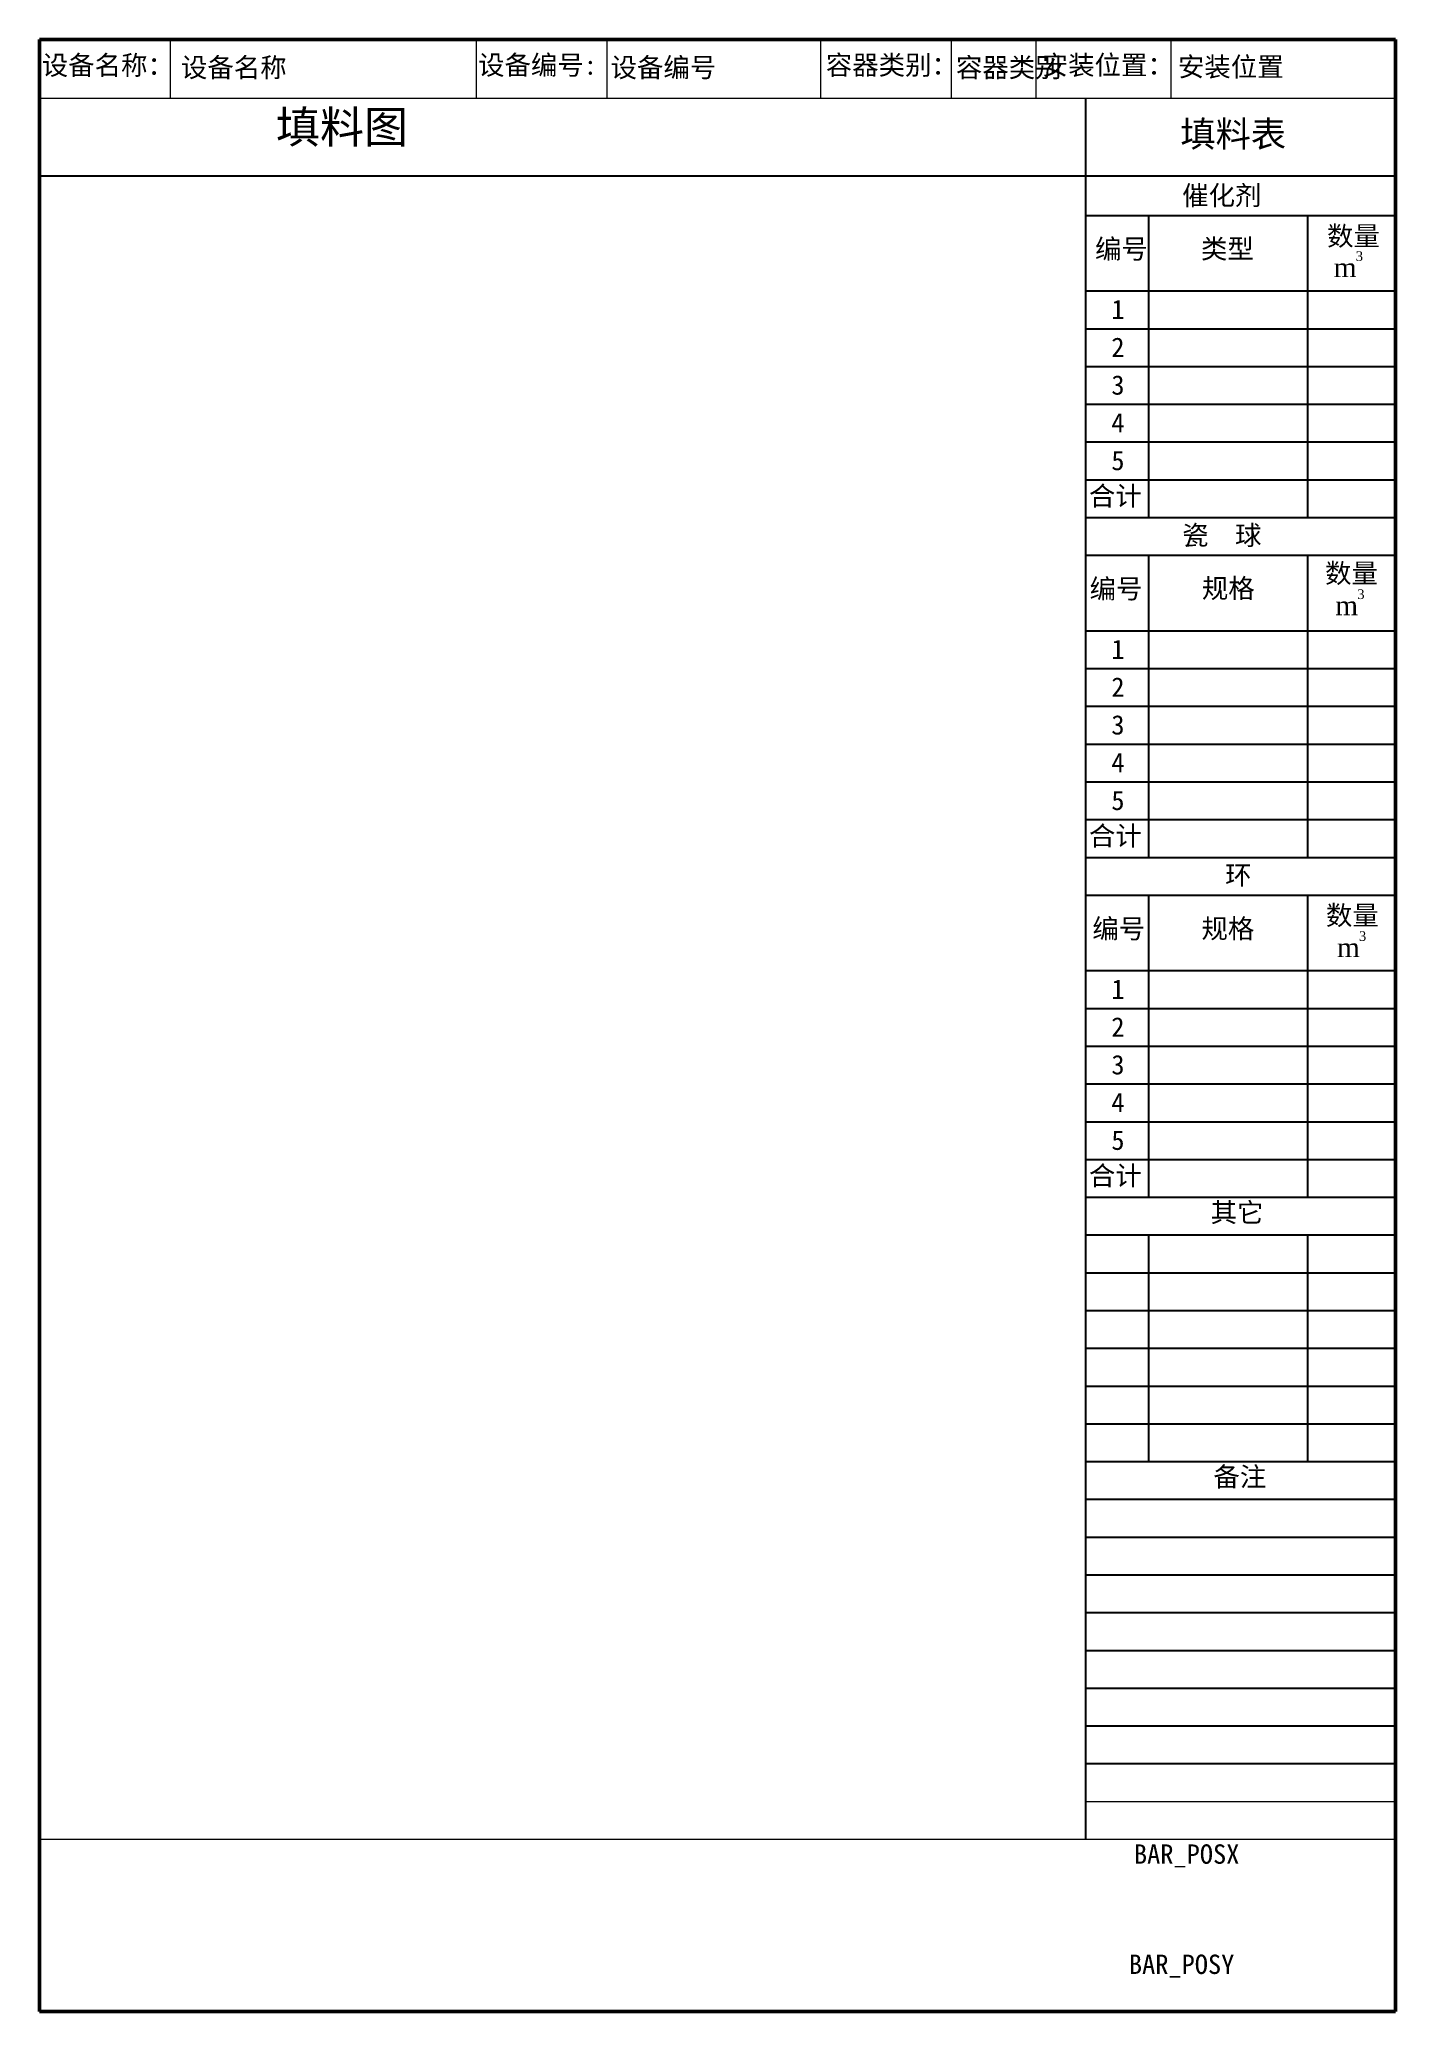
# Model space of a CAD drawing. Header units: millimetres. Extents: x 0 to 210, y 0 to 306.
import ezdxf
from ezdxf.enums import TextEntityAlignment as Align

# ---------------------------------------------------------------- set-up
doc = ezdxf.new("R2010")
doc.units = ezdxf.units.MM
doc.layers.add('0标题栏', color=7, linetype='Continuous', lineweight=50)
doc.layers.add('表格细实线层', color=7, linetype='Continuous', lineweight=9)
doc.layers.add('图框', color=7, linetype='Continuous')
doc.styles.add('宋体', font='NSimSun.ttf')
doc.styles.add('标题文字', font='SimSun.ttf', dxfattribs={"height": 3})

msp = doc.modelspace()

# ---------------------------------------------------------------- linework, layer by layer
at = {"layer": '0标题栏', "lineweight": 50}
for p, q in [((0, 0), (0, 305.52)), ((0, 305.52), (210, 305.52)), ((210, 305.52), (210, 0)), ((210, 0), (0, 0))]:
    msp.add_line(p, q, dxfattribs=at)
at = {"layer": '图框'}
for p, q in [((162, 296.41), (162, 26.71)), ((0, 284.41), (210, 284.41)), ((162, 278.26), (210, 278.26)), ((171.75, 278.26), (171.75, 231.46)), ((196.36, 278.26), (196.36, 231.46)), ((162, 266.56), (210, 266.56)), ((162, 260.71), (210, 260.71)), ((162, 254.86), (210, 254.86)), ((162, 249.01), (210, 249.01)), ((162, 243.16), (210, 243.16)), ((162, 237.31), (210, 237.31)), ((162, 231.46), (210, 231.46)), ((162, 225.61), (210, 225.61)), ((171.75, 225.61), (171.75, 178.81)), ((196.36, 225.61), (196.36, 178.81)), ((162, 213.91), (210, 213.91)), ((162, 208.06), (210, 208.06)), ((162, 202.21), (210, 202.21)), ((162, 196.36), (210, 196.36)), ((162, 190.51), (210, 190.51)), ((162, 184.66), (210, 184.66)), ((162, 178.81), (210, 178.81)), ((162, 172.96), (210, 172.96)), ((171.75, 172.96), (171.75, 126.16)), ((196.36, 172.96), (196.36, 126.16)), ((162, 161.26), (210, 161.26)), ((162, 155.41), (210, 155.41)), ((162, 149.56), (210, 149.56)), ((162, 143.71), (210, 143.71)), ((162, 137.86), (210, 137.86)), ((162, 132.01), (210, 132.01)), ((162, 126.16), (210, 126.16)), ((162, 120.31), (210, 120.31)), ((171.75, 120.31), (171.75, 85.21)), ((196.36, 120.31), (196.36, 85.21)), ((162, 114.46), (210, 114.46)), ((162, 108.61), (210, 108.61)), ((162, 102.76), (210, 102.76)), ((162, 96.91), (210, 96.91)), ((162, 91.06), (210, 91.06)), ((162, 85.21), (210, 85.21)), ((162, 79.36), (210, 79.36)), ((162, 73.51), (210, 73.51)), ((162, 67.66), (210, 67.66)), ((162, 61.81), (210, 61.81)), ((162, 55.96), (210, 55.96)), ((162, 50.11), (210, 50.11)), ((162, 44.26), (210, 44.26)), ((162, 38.41), (210, 38.41))]:
    msp.add_line(p, q, dxfattribs=at)
at = {"layer": '表格细实线层'}
for p, q in [((20.24, 305.52), (20.24, 296.41)), ((67.62, 305.52), (67.62, 296.41)), ((87.87, 305.52), (87.87, 296.41)), ((120.94, 305.52), (120.94, 296.41)), ((141.21, 305.52), (141.21, 296.41)), ((154.28, 305.52), (154.28, 296.41)), ((175.2, 305.52), (175.2, 296.41)), ((0, 296.41), (210, 296.41)), ((162, 38.41), (210, 38.41)), ((162, 38.41), (210, 38.41)), ((162, 32.56), (210, 32.56)), ((0, 26.71), (210, 26.71))]:
    msp.add_line(p, q, dxfattribs=at)

# ---------------------------------------------------------------- texts
at = {"char_height": 3, "attachment_point": 1}
for s, insert, width in [('{\\fSimSun|b0|i0|c134|p0;设备名称：}', (0.36, 303.03), 62.7513), ('{\\fSimSun|b0|i0|c134|p0;设备编号: }', (67.92, 303.06), 49.7892), ('{\\fSimSun|b0|i0|c134|p2;容器类别：}', (121.77, 303.06), 31.6026), ('{\\fSimSun|b0|i0|c134|p0;安装位置：}', (155.21, 303.06), 53.4762)]:
    msp.add_mtext(s, dxfattribs=dict(at, insert=insert, width=width))
at = {"style": '宋体'}
for tag, p, s in [('设备名称', (21.91, 299.68), '（设备名称）'), ('设备编号', (88.44, 299.68), '（设备编号）'), ('容器类别', (141.92, 299.68), '（类别）'), ('安装位置', (176.31, 299.79), '（安装位置）')]:
    msp.add_attdef(tag, p, s, height=3, dxfattribs=at)
at = {"flags": 3}
for tag, p, s in [('BAR_POSX', (169.49, 22.9), '210'), ('BAR_POSY', (168.71, 5.82), '0')]:
    msp.add_attdef(tag, p, s, height=3, dxfattribs=at)
at = {"style": '标题文字'}
msp.add_attdef('', text='', height=3, dxfattribs=at).set_placement((82.23, 5), align=Align.TOP_CENTER)
at = {"layer": '图框'}
for s, insert, char_height, width, attachment_point in [('{\\f宋体|b0|i0|c134|p2;填料图}', (36.62, 294.45), 5, 39.0627, 1), ('{\\f宋体|b0|i0|c134|p2;填料表}', (176.68, 292.87), 4, 20.4858, 1), ('{\\f宋体|b0|i0|c134|p2;催化剂}', (176.96, 282.86), 3, 12.5249, 1), ('{\\f宋体|b0|i0|c134|p2;编号}', (167.56, 274.57), 3, 9.8841, 2), ('{\\f宋体|b0|i0|c134|p2;类型}', (183.96, 274.59), 3, 22.9692, 2), ('{\\fSimSun|b0|i0|c134|p2;数量 }', (203.49, 276.58), 3, 12.6537, 2), ('{\\f宋体|b0|i0|c134|p2;1}', (167.01, 265.19), 3, 9.284, 2), ('2', (167.01, 259.34), 3, 9.284, 2), ('3', (167.01, 253.49), 3, 9.284, 2), ('4', (167.01, 247.64), 3, 9.284, 2), ('5', (167.01, 241.79), 3, 9.284, 2), ('{\\f宋体|b0|i0|c134|p2;合计}', (162.52, 236.3), 3, 9.6103, 1), ('{\\f宋体|b0|i0|c134|p2;瓷  球}', (176.96, 230.21), 3, 12.5249, 1), ('{\\fSimSun|b0|i0|c134|p2;数量 }', (203.18, 224.33), 3, 12.5849, 2), ('{\\f宋体|b0|i0|c134|p2;编号}', (162.62, 221.92), 3, 8.5465, 1), ('{\\f宋体|b0|i0|c134|p2;规格}', (184.1, 221.99), 3, 23.6569, 2), ('{\\f宋体|b0|i0|c134|p2;1}', (167.01, 212.54), 3, 9.284, 2), ('2', (167.01, 206.69), 3, 9.284, 2), ('3', (167.01, 200.84), 3, 9.284, 2), ('4', (167.01, 194.99), 3, 9.284, 2), ('5', (167.01, 189.14), 3, 9.284, 2), ('{\\f宋体|b0|i0|c134|p2;合计}', (162.52, 183.65), 3, 8.9251, 1), ('{\\f宋体|b0|i0|c134|p2; 环}', (181.57, 177.56), 3, 12.5249, 1), ('{\\fSimSun|b0|i0|c134|p2;数量 }', (203.32, 171.33), 3, 12.5849, 2), ('{\\f宋体|b0|i0|c134|p2;编号}', (167.14, 169.27), 3, 9.0279, 2), ('{\\f宋体|b0|i0|c134|p2;规格}', (184.03, 169.27), 3, 23.2443, 2), ('{\\f宋体|b0|i0|c134|p2;1}', (167.01, 159.89), 3, 9.284, 2), ('2', (167.01, 154.04), 3, 9.284, 2), ('3', (167.01, 148.19), 3, 9.284, 2), ('4', (167.01, 142.34), 3, 9.284, 2), ('5', (167.01, 136.49), 3, 9.284, 2), ('{\\f宋体|b0|i0|c134|p2;合计}', (162.52, 131), 3, 8.9251, 1), ('{\\f宋体|b0|i0|c134|p2;其它}', (181.36, 125.3), 3, 12.5249, 1), ('{\\f宋体|b0|i0|c134|p2;备注}', (185.89, 84.36), 3, 46.9012, 2)]:
    msp.add_mtext(s, dxfattribs=dict(at, insert=insert, char_height=char_height, width=width, attachment_point=attachment_point))
at = {"layer": '图框', "char_height": 3, "width": 9.2012, "attachment_point": 1, "line_spacing_factor": 0.4}
for s, insert in [('{\\fTimes New Roman|b0|i0|c0|p18;\\H0.5x;      3} \\P{\\fTimes New Roman|b0|i0|c0|p18;m}', (200.44, 272.7)), ('\\P{\\fTimes New Roman|b0|i0|c0|p18;\\H0.5x;      3} \\P{\\fTimes New Roman|b0|i0|c0|p18;m}', (200.67, 222.33)), ('\\P{\\fTimes New Roman|b0|i0|c0|p18;\\H0.5x;      3} \\P{\\fTimes New Roman|b0|i0|c0|p18;m}', (200.93, 169.36))]:
    msp.add_mtext(s, dxfattribs=dict(at, insert=insert))

doc.saveas('drawing.dxf')
